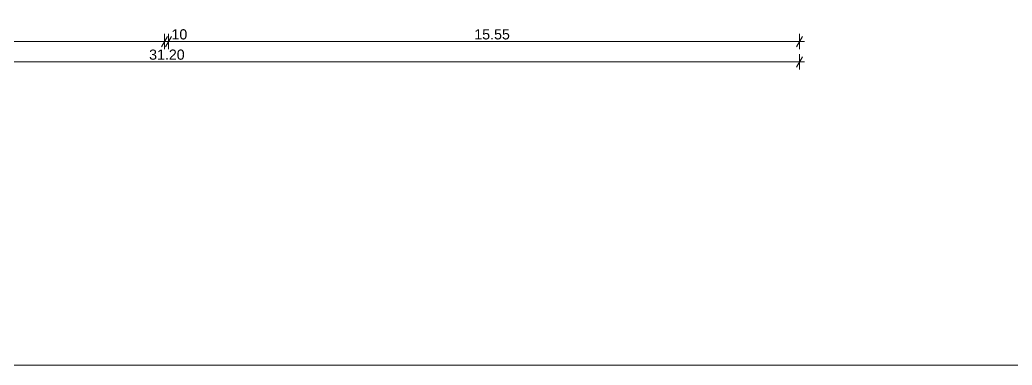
# Model space of a CAD drawing. Header units: feet. Extents: x 2796058 to 2855058, y -67651 to -26651.
# Drawn here: x 2816016 to 2840393, y -67651 to -59177 of the extents above; entities that cross this region are included whole.
import ezdxf

# ---------------------------------------------------------------- set-up
doc = ezdxf.new("R2010")
doc.units = ezdxf.units.FT
doc.header["$MEASUREMENT"] = 0
doc.layers.add('Dimensioning - General', color=7, linetype='Continuous')
doc.layers.add('Dimensioning - General_Pen_No__1', color=7, linetype='Continuous', lineweight=0)
doc.layers.add('Shell - Roof_Pen_No__21', color=7, linetype='Continuous', lineweight=0)
doc.styles.add('GENERATED_STYLE_1', font='arial.ttf')
doc.dimstyles.new('GENERATED_STYLE__2', dxfattribs={"dimtxt": 250, "dimasz": 190, "dimexe": 0.18, "dimexo": 3, "dimgap": 0.09, "dimtad": 1, "dimtih": 1, "dimtoh": 1, "dimlfac": 0.001, "dimzin": 0, "dimdsep": 46, "dimtxsty": 'GENERATED_STYLE_1', "dimblk": 'ARROWHEAD_2', "dimblk1": 'ARROWHEAD_2', "dimblk2": 'ARROWHEAD_2', "dimcen": 0.09, "dimclrd": 7, "dimclre": 7, "dimclrt": 7, "dimadec": 0, "dimazin": 0, "dimtfac": 1, "dimtdec": 4, "dimtmove": 0, "dimatfit": 3, "dimfxl": 1, "dimtolj": 1, "dimtzin": 0, "dimarcsym": 0})

# ---------------------------------------------------------------- blocks, each defined once
blk = doc.blocks.new('*D116', base_point=(2247654, -76425))
at = {"layer": 'Dimensioning - General_Pen_No__1', "color": 7, "linetype": 'Continuous', "lineweight": 0, "transparency": 16777216}
for p, q in [((2819668, -59711), (2819568, -59711)), ((2819596, -59836), (2819740, -59586)), ((2819668, -59524), (2819668, -59899)), ((2835168, -59711), (2819668, -59711)), ((2835096, -59836), (2835240, -59586)), ((2835168, -59524), (2835168, -59899)), ((2835290, -59711), (2835168, -59711))]:
    blk.add_line(p, q, dxfattribs=at)
at = {"layer": 'Dimensioning - General_Pen_No__1', "color": 7, "lineweight": 0, "transparency": 16777216, "char_height": 250, "attachment_point": 7, "style": 'GENERATED_STYLE_1'}
for s, insert in [('\\A1;10', (2819740, -59661)), ('\\A1;15.55', (2827180, -59661))]:
    blk.add_mtext(s, dxfattribs=dict(at, insert=insert))
blk = doc.blocks.new('ARROWHEAD_2')
at = {"color": 0, "linetype": 'Continuous', "lineweight": 0}
for p, q in [((0, 0), (-1, 0)), ((-0.38, -0.66), (0.38, 0.66))]:
    blk.add_line(p, q, dxfattribs=at)
blk = doc.blocks.new('*D117', base_point=(2247654, -76425))
at = {"layer": 'Dimensioning - General_Pen_No__1', "color": 7, "linetype": 'Continuous', "lineweight": 0, "transparency": 16777216}
for p, q in [((2819568, -59711), (2803939, -59711)), ((2819496, -59836), (2819640, -59586)), ((2819568, -59524), (2819568, -59899)), ((2819668, -59711), (2819568, -59711)), ((2819596, -59836), (2819740, -59586))]:
    blk.add_line(p, q, dxfattribs=at)
blk = doc.blocks.new('*D118', base_point=(2247654, -76425))
at = {"layer": 'Dimensioning - General_Pen_No__1', "color": 7, "linetype": 'Continuous', "lineweight": 0, "transparency": 16777216}
for p, q in [((2803939, -59711), (2803817, -59711)), ((2804012, -59586), (2803867, -59836)), ((2803939, -59524), (2803939, -59899)), ((2819568, -59711), (2803939, -59711)), ((2819496, -59836), (2819640, -59586))]:
    blk.add_line(p, q, dxfattribs=at)
at = {"layer": 'Dimensioning - General_Pen_No__1', "color": 7, "lineweight": 0, "transparency": 16777216, "insert": (2811326, -59661), "char_height": 250, "attachment_point": 7, "style": 'GENERATED_STYLE_1'}
blk.add_mtext('\\A1;15.55', dxfattribs=at)
blk = doc.blocks.new('*D119', base_point=(2247654, -76425))
at = {"layer": 'Dimensioning - General_Pen_No__1', "color": 7, "linetype": 'Continuous', "lineweight": 0, "transparency": 16777216}
for p, q in [((2804068, -60209), (2803946, -60209)), ((2804140, -60084), (2803996, -60334)), ((2804068, -60021), (2804068, -60396)), ((2835168, -60209), (2804068, -60209)), ((2835096, -60334), (2835240, -60084)), ((2835168, -60021), (2835168, -60396)), ((2835290, -60209), (2835168, -60209))]:
    blk.add_line(p, q, dxfattribs=at)
at = {"layer": 'Dimensioning - General_Pen_No__1', "color": 7, "lineweight": 0, "transparency": 16777216, "insert": (2819191, -60159), "char_height": 250, "attachment_point": 7, "style": 'GENERATED_STYLE_1'}
blk.add_mtext('\\A1;31.20', dxfattribs=at)

msp = doc.modelspace()

# ---------------------------------------------------------------- linework, layer by layer
at = {"layer": 'Shell - Roof_Pen_No__21', "color": 7, "linetype": 'Continuous', "lineweight": 0}
msp.add_line((2796057.579, -67651.285), (2855057.579, -67651.285), dxfattribs=at)

# ---------------------------------------------------------------- dimensions: what is measured, and where the dimension line sits
at = {"layer": 'Dimensioning - General', "color": 7, "linetype": 'Continuous', "lineweight": 0}
for base, p1, p2, text, picture, middle in [((2803939.362, -59711.265), (2819568.173, -59177.069), (2803939.362, -59177.069), '15.55', '*D118', (2811746.34, -59536.265)), ((2819668.173, -59711.265), (2835168.173, -59177.069), (2819668.173, -59177.069), '15.55', '*D116', (2827600.46, -59536.265)), ((2804068.173, -60208.993), (2835168.173, -59711.265), (2804068.173, -59711.265), '31.20', '*D119', (2819610.745, -60033.993))]:
    dim = msp.add_linear_dim(base=base, p1=p1, p2=p2, angle=180, text=text, dimstyle='GENERATED_STYLE__2', dxfattribs=at)
    dim.commit()
    dim.dimension.update_dxf_attribs({"geometry": picture, "text_midpoint": middle, "dimtype": 160})
dim = msp.add_linear_dim(base=(2819568.173, -59711.265), p1=(2819668.173, -59177.069), p2=(2819568.173, -59177.069), angle=180, dimstyle='GENERATED_STYLE__2', dxfattribs=at)
dim.commit()
dim.dimension.update_dxf_attribs({"geometry": '*D117', "text_midpoint": (2819931.012, -59536.265), "dimtype": 160})

doc.saveas('drawing.dxf')
